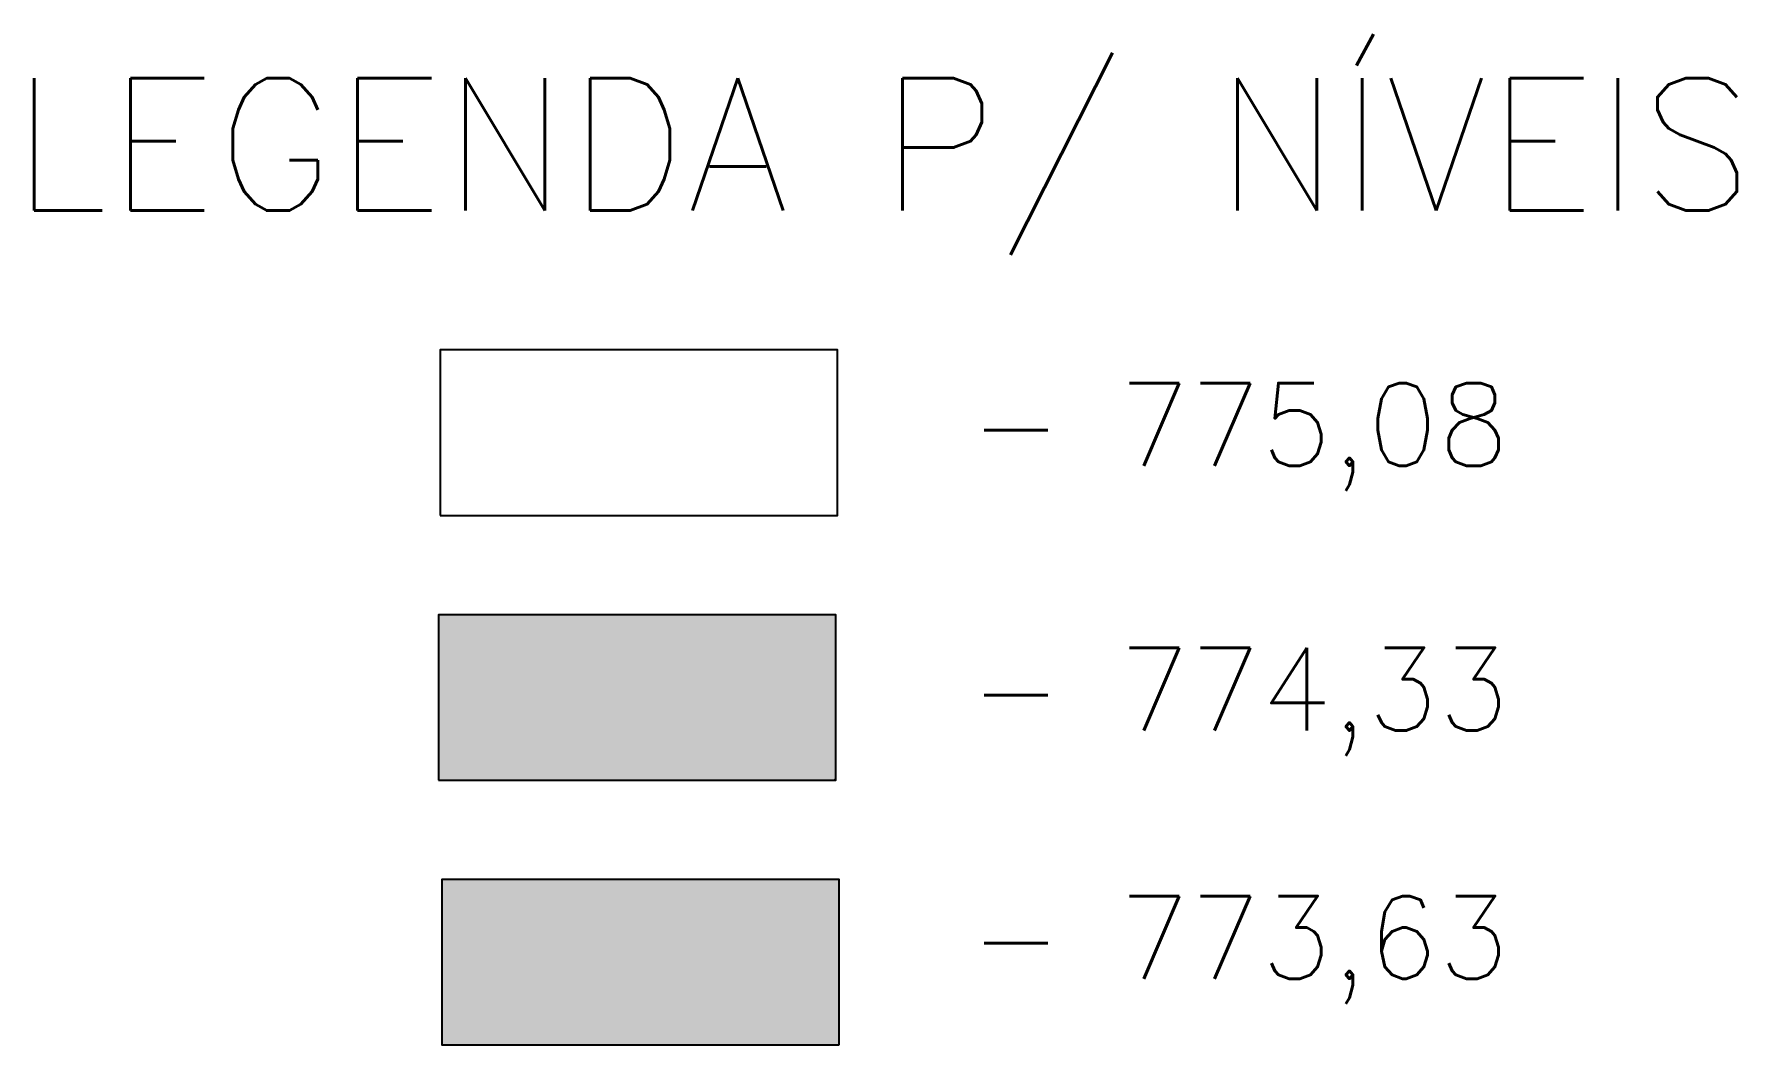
# Model space of a CAD drawing. Extents: x -39962 to 11287, y 23324 to 41277.
# Drawn here: x 4162.3 to 4419.5, y 24477 to 24629.7 of the extents above; entities that cross this region are included whole.
import ezdxf

# ---------------------------------------------------------------- set-up
doc = ezdxf.new("R2010")
doc.units = 0
doc.header["$LTSCALE"] = 25
doc.header["$MEASUREMENT"] = 0
for name, color, linetype in [('H3', 253, 'CONTINUOUS'), ('H4', 254, 'CONTINUOUS'), ('H5', 1, 'CONTINUOUS'), ('T2', 3, 'CONTINUOUS'), ('T3', 4, 'CONTINUOUS'), ('VIGA', 3, 'CONTINUOUS')]:
    doc.layers.add(name, color=color, linetype=linetype)
doc.styles.add('Texto2', font='romans.shx', dxfattribs={"height": 12.5})
doc.styles.add('Texto3', font='romans.shx', dxfattribs={"height": 20})

msp = doc.modelspace()

# ---------------------------------------------------------------- hatches: boundary and pattern name
at = {"layer": 'H3'}
msp.add_hatch(color=256, dxfattribs=at).paths.add_polyline_path([(4223.36, 24541.98), (4223.36, 24516.98), (4283.11, 24516.98), (4283.36, 24517.24), (4283.36, 24541.98)])
at = {"layer": 'H4'}
msp.add_hatch(color=256, dxfattribs=at).paths.add_polyline_path([(4283.87, 24501.98), (4223.87, 24501.98), (4223.87, 24476.98), (4283.87, 24476.98)])

# ---------------------------------------------------------------- linework, layer by layer
at = {"layer": 'H5'}
msp.add_line((4283.11, 24516.98), (4283.36, 24517.24), dxfattribs=at)
at = {"layer": 'VIGA'}
for points in [[(4223.62, 24556.98), (4283.62, 24556.98), (4283.62, 24581.98), (4223.62, 24581.98), (4223.62, 24556.98)], [(4223.36, 24516.98), (4283.36, 24516.98), (4283.36, 24541.98), (4223.36, 24541.98), (4223.36, 24516.98)]]:
    msp.add_lwpolyline(points, dxfattribs=at)
msp.add_lwpolyline([(4283.87, 24476.98), (4283.87, 24501.98), (4223.87, 24501.98), (4223.87, 24476.98)], close=True, dxfattribs=at)

# ---------------------------------------------------------------- texts
at = {"layer": 'T2', "style": 'Texto2'}
for s, p in [('- 775,08', (4303.62, 24564.48)), ('- 774,33', (4303.62, 24524.48)), ('- 773,63', (4303.62, 24486.98))]:
    msp.add_text(s, height=12.5, dxfattribs=at).set_placement(p)
at = {"layer": 'T3', "style": 'Texto3'}
msp.add_text('LEGENDA P/ NÍVEIS', height=20, dxfattribs=at).set_placement((4158.88, 24603.03))

doc.saveas('drawing.dxf')
